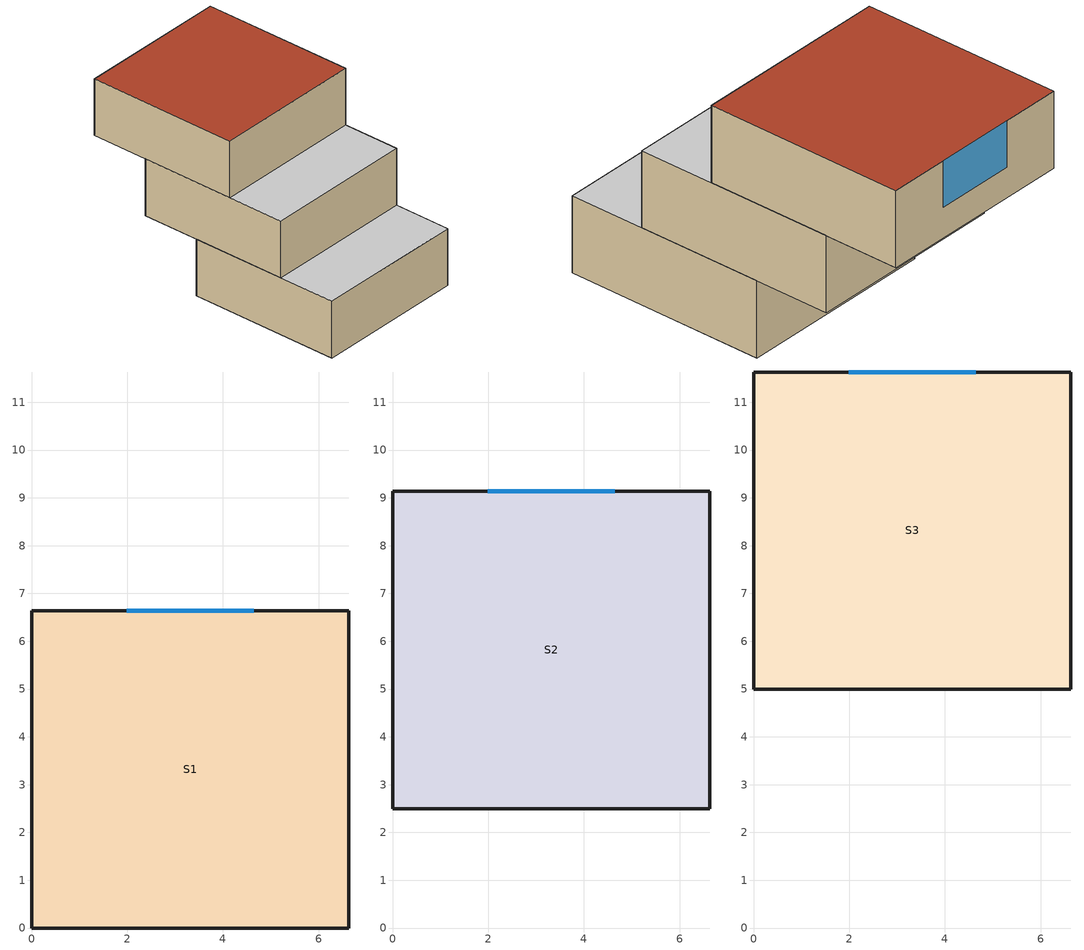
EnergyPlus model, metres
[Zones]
S1
 floor ground (GroundFloor): 0,0 0,6.63 6.63,6.63 6.63,0 z3
 wall outside (ExtWall): 6.63,0 0,0 0,6.63 6.63,6.63 6.63,0 z3:5.5
 window (DGGlazing): 1.99,6.63 4.64,6.63 z4:5.5
 ceiling adiabatic (AdiabaticFlrCei): 0,0 6.63,0 6.63,6.63 0,6.63 z5.5
S2
 floor adiabatic (AdiabaticFlrCei): 0,2.5 0,9.13 6.63,9.13 6.63,2.5 z5.5
 wall outside (ExtWall): 6.63,2.5 0,2.5 0,9.13 6.63,9.13 6.63,2.5 z5.5:8
 window (DGGlazing): 1.99,9.13 4.64,9.13 z6.5:8
 ceiling adiabatic (AdiabaticFlrCei): 0,2.5 6.63,2.5 6.63,9.13 0,9.13 z8
S3
 floor adiabatic (AdiabaticFlrCei): 0,5 0,11.63 6.63,11.63 6.63,5 z8
 wall outside (ExtWall): 6.63,5 0,5 0,11.63 6.63,11.63 6.63,5 z8:10.5
 window (DGGlazing): 1.99,11.63 4.64,11.63 z9:10.5
 roof outside (LoftRoof): 0,5 6.63,5 6.63,11.63 0,11.63 z10.5
[Building]
19BA: 0, City, 0.04, 0.4, FullExterior, 25, 6
[Site:Location]
Leeds: 53.836, -1.197, 0, 26.7
[Site:GroundTemperature:BuildingSurface]
10, 10.7, 11.8, 13.5, 16.1, 18.2, 20.6, 19.5, 17.4, 14, 11.4, 10.4
[Material]
Brick228: MediumRough, 0.228, 0.77, 1700, 800, 0.9, 0.65, 0.65
InsEquiv: MediumRough, 0.0329, 0.04, 40, 1400, 0.9, 0.6, 0.6
Plaster13: Smooth, 0.013, 0.5, 1300, 1000, 0.9, 0.5, 0.5
FloorMat: Rough, 0.15, 0.1, 400, 1600, 0.9, 0.6, 0.6
RoofMat: Rough, 0.2, 0.04, 12, 1400, 0.9, 0.6, 0.6
AdiabaticMat: Smooth, 0.15, 1.7, 2300, 1000
[Construction]
ExtWall: Brick228, InsEquiv, Plaster13
GroundFloor: FloorMat
LoftRoof: RoofMat
AdiabaticFlrCei: AdiabaticMat
DGGlazing: Glazing, ArgonGap, Glazing
[WindowMaterial:Glazing]
Glazing: SpectralAverage, , 0.004, 0.6, 0.07, 0.07, 0.8, 0.08, 0.08, 0, 0.84, 0.84, 0.9
[WindowMaterial:Gas]
ArgonGap: Argon, 0.016
[Zone]
S1: 0, 0, 0, 3, 1, 1, 2.5, autocalculate, 44, TARP, TARP, Yes
S2: 0, 0, 2.5, 3, 1, 1, 2.5, autocalculate, 44, TARP, TARP, Yes
S3: 0, 0, 5, 3, 1, 1, 2.5, autocalculate, 44, TARP, TARP, Yes
[People]
S1_P: S1, LivingOcc, People, 2, , , 0.3, autocalculate, Act130W, 3.82E-8, No, EnclosureAveraged
S2_P: S2, LivingOcc, People, 2, , , 0.3, autocalculate, Act130W, 3.82E-8, No, EnclosureAveraged
S3_P: S3, LivingOcc, People, 2, , , 0.3, autocalculate, Act130W, 3.82E-8, No, EnclosureAveraged
[Lights]
S1_L: S1, LivingOcc, Watts/Area, , 2, , 0, 0.42, 0.18, 1
S2_L: S2, LivingOcc, Watts/Area, , 2, , 0, 0.42, 0.18, 1
S3_L: S3, LivingOcc, Watts/Area, , 2, , 0, 0.42, 0.18, 1
[ElectricEquipment]
S1_E: S1, LivingOcc, EquipmentLevel, 150, , , 0, 0, 0
S2_E: S2, LivingOcc, EquipmentLevel, 150, , , 0, 0, 0
S3_E: S3, LivingOcc, EquipmentLevel, 150, , , 0, 0, 0
[ZoneVentilation:DesignFlowRate]
S1_V: S1, S3_NightPurgeVent, Flow/Zone, 1.5, , , 4, , , 0.5, 22, -100, 100, 0
S2_V: S2, S3_NightPurgeVent, Flow/Zone, 1.5, , , 4, , , 0.5, 22, -100, 100, 0
S3_V: S3, S3_NightPurgeVent, Flow/Zone, 1.5, , , 4, , , 0.5, 22, -100, 100, 0
[ZoneInfiltration:DesignFlowRate]
S1_I: S1, AlwaysOn, Flow/Zone, 0.05, , , , 0.5
S2_I: S2, AlwaysOn, Flow/Zone, 0.05, , , , 0.5
S3_I: S3, AlwaysOn, Flow/Zone, 0.05, , , , 0.5
[Schedule:Compact]
AlwaysOn: Frac, Through: 12/31, For: AllDays, Until: 24:00, 1
LivingOcc: Frac, Through: 12/31, For: AllDays, Until: 24:00, 0.5
Act130W: ActLevel, Through: 12/31, For: AllDays, Until: 24:00, 130
S3_NightPurgeVent: Frac, Through: 12/31, For: AllDays, Until: 07:00, 1, Until: 20:00, 0, Until: 24:00, 1
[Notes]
Zones + surfaces
